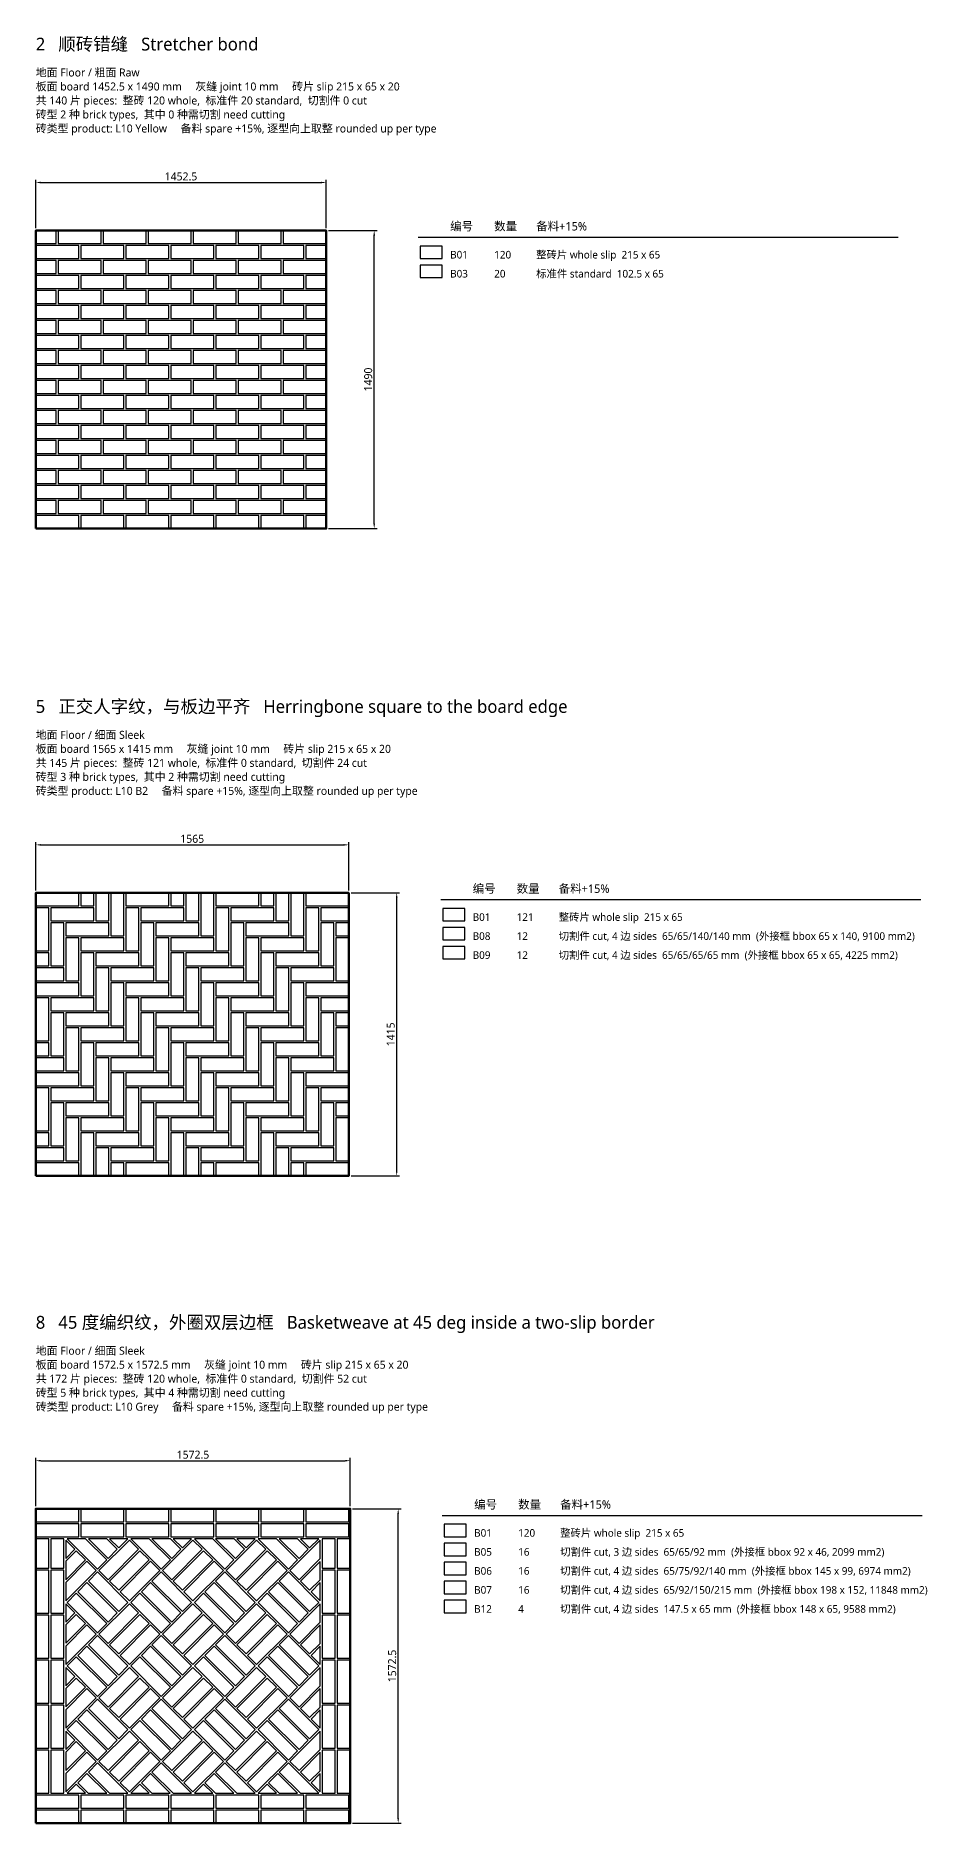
# Model space of a CAD drawing. Header units: millimetres. Extents: x 0 to 15127, y -6473 to 2464.
# Drawn here: x 5333 to 9791, y -6473 to 2464 of the extents above; entities that cross this region are included whole.
import ezdxf

# ---------------------------------------------------------------- set-up
doc = ezdxf.new("R2010")
doc.units = ezdxf.units.MM
for name, color, linetype in [('DIM', 8, 'Continuous'), ('PANEL', 7, 'Continuous'), ('TXT', 7, 'Continuous')]:
    doc.layers.add(name, color=color, linetype=linetype)
for name, color, linetype, true_color in [('P2_B01_WHOLE', 7, 'Continuous', 0xb9b7b0), ('P2_B03_STD', 7, 'Continuous', 0x4f7fb5), ('P5_B01_WHOLE', 7, 'Continuous', 0xb9b7b0), ('P5_B08_CUT', 7, 'Continuous', 0x4f7fb5), ('P5_B09_CUT', 7, 'Continuous', 0xe08a3c), ('P8_B01_WHOLE', 7, 'Continuous', 0xb9b7b0), ('P8_B05_CUT', 7, 'Continuous', 0x4f7fb5), ('P8_B06_CUT', 7, 'Continuous', 0xe08a3c), ('P8_B07_CUT', 7, 'Continuous', 0x5fa864), ('P8_B12_CUT', 7, 'Continuous', 0xc0504d)]:
    doc.layers.add(name, color=color, linetype=linetype, true_color=true_color)
doc.styles.add('CN', font='msyh.ttc')
doc.dimstyles.new('MM', dxfattribs={"dimtxt": 40, "dimasz": 25, "dimexe": 14, "dimexo": 12, "dimgap": 10, "dimtad": 1, "dimdec": 1, "dimdsep": 46, "dimtxsty": 'CN', "dimcen": 2.5, "dimazin": 3, "dimtfac": 1, "dimtmove": 0, "dimatfit": 3})

msp = doc.modelspace()

# ---------------------------------------------------------------- linework, layer by layer
at = {"layer": 'P2_B01_WHOLE'}
for points in [[(5445.7, 1425), (5660.7, 1425), (5660.7, 1490), (5445.7, 1490)], [(5670.7, 1425), (5885.7, 1425), (5885.7, 1490), (5670.7, 1490)], [(5895.7, 1425), (6110.7, 1425), (6110.7, 1490), (5895.7, 1490)], [(6120.7, 1425), (6335.7, 1425), (6335.7, 1490), (6120.7, 1490)], [(6345.7, 1425), (6560.7, 1425), (6560.7, 1490), (6345.7, 1490)], [(6570.7, 1425), (6785.7, 1425), (6785.7, 1490), (6570.7, 1490)], [(5333.2, 1350), (5548.2, 1350), (5548.2, 1415), (5333.2, 1415)], [(5558.2, 1350), (5773.2, 1350), (5773.2, 1415), (5558.2, 1415)], [(5783.2, 1350), (5998.2, 1350), (5998.2, 1415), (5783.2, 1415)], [(6008.2, 1350), (6223.2, 1350), (6223.2, 1415), (6008.2, 1415)], [(6233.2, 1350), (6448.2, 1350), (6448.2, 1415), (6233.2, 1415)], [(6458.2, 1350), (6673.2, 1350), (6673.2, 1415), (6458.2, 1415)], [(7255.7, 1350), (7365.7, 1350), (7365.7, 1412), (7255.7, 1412)], [(5333.2, 1200), (5548.2, 1200), (5548.2, 1265), (5333.2, 1265)], [(5445.7, 1275), (5660.7, 1275), (5660.7, 1340), (5445.7, 1340)], [(5558.2, 1200), (5773.2, 1200), (5773.2, 1265), (5558.2, 1265)], [(5670.7, 1275), (5885.7, 1275), (5885.7, 1340), (5670.7, 1340)], [(5783.2, 1200), (5998.2, 1200), (5998.2, 1265), (5783.2, 1265)], [(5895.7, 1275), (6110.7, 1275), (6110.7, 1340), (5895.7, 1340)], [(6008.2, 1200), (6223.2, 1200), (6223.2, 1265), (6008.2, 1265)], [(6120.7, 1275), (6335.7, 1275), (6335.7, 1340), (6120.7, 1340)], [(6233.2, 1200), (6448.2, 1200), (6448.2, 1265), (6233.2, 1265)], [(6345.7, 1275), (6560.7, 1275), (6560.7, 1340), (6345.7, 1340)], [(6458.2, 1200), (6673.2, 1200), (6673.2, 1265), (6458.2, 1265)], [(6570.7, 1275), (6785.7, 1275), (6785.7, 1340), (6570.7, 1340)], [(5445.7, 1125), (5660.7, 1125), (5660.7, 1190), (5445.7, 1190)], [(5670.7, 1125), (5885.7, 1125), (5885.7, 1190), (5670.7, 1190)], [(5895.7, 1125), (6110.7, 1125), (6110.7, 1190), (5895.7, 1190)], [(6120.7, 1125), (6335.7, 1125), (6335.7, 1190), (6120.7, 1190)], [(6345.7, 1125), (6560.7, 1125), (6560.7, 1190), (6345.7, 1190)], [(6570.7, 1125), (6785.7, 1125), (6785.7, 1190), (6570.7, 1190)], [(5333.2, 1050), (5548.2, 1050), (5548.2, 1115), (5333.2, 1115)], [(5558.2, 1050), (5773.2, 1050), (5773.2, 1115), (5558.2, 1115)], [(5783.2, 1050), (5998.2, 1050), (5998.2, 1115), (5783.2, 1115)], [(6008.2, 1050), (6223.2, 1050), (6223.2, 1115), (6008.2, 1115)], [(6233.2, 1050), (6448.2, 1050), (6448.2, 1115), (6233.2, 1115)], [(6458.2, 1050), (6673.2, 1050), (6673.2, 1115), (6458.2, 1115)], [(5445.7, 975), (5660.7, 975), (5660.7, 1040), (5445.7, 1040)], [(5670.7, 975), (5885.7, 975), (5885.7, 1040), (5670.7, 1040)], [(5895.7, 975), (6110.7, 975), (6110.7, 1040), (5895.7, 1040)], [(6120.7, 975), (6335.7, 975), (6335.7, 1040), (6120.7, 1040)], [(6345.7, 975), (6560.7, 975), (6560.7, 1040), (6345.7, 1040)], [(6570.7, 975), (6785.7, 975), (6785.7, 1040), (6570.7, 1040)], [(5333.2, 900), (5548.2, 900), (5548.2, 965), (5333.2, 965)], [(5558.2, 900), (5773.2, 900), (5773.2, 965), (5558.2, 965)], [(5783.2, 900), (5998.2, 900), (5998.2, 965), (5783.2, 965)], [(6008.2, 900), (6223.2, 900), (6223.2, 965), (6008.2, 965)], [(6233.2, 900), (6448.2, 900), (6448.2, 965), (6233.2, 965)], [(6458.2, 900), (6673.2, 900), (6673.2, 965), (6458.2, 965)], [(5333.2, 750), (5548.2, 750), (5548.2, 815), (5333.2, 815)], [(5445.7, 825), (5660.7, 825), (5660.7, 890), (5445.7, 890)], [(5558.2, 750), (5773.2, 750), (5773.2, 815), (5558.2, 815)], [(5670.7, 825), (5885.7, 825), (5885.7, 890), (5670.7, 890)], [(5783.2, 750), (5998.2, 750), (5998.2, 815), (5783.2, 815)], [(5895.7, 825), (6110.7, 825), (6110.7, 890), (5895.7, 890)], [(6008.2, 750), (6223.2, 750), (6223.2, 815), (6008.2, 815)], [(6120.7, 825), (6335.7, 825), (6335.7, 890), (6120.7, 890)], [(6233.2, 750), (6448.2, 750), (6448.2, 815), (6233.2, 815)], [(6345.7, 825), (6560.7, 825), (6560.7, 890), (6345.7, 890)], [(6458.2, 750), (6673.2, 750), (6673.2, 815), (6458.2, 815)], [(6570.7, 825), (6785.7, 825), (6785.7, 890), (6570.7, 890)], [(5445.7, 675), (5660.7, 675), (5660.7, 740), (5445.7, 740)], [(5670.7, 675), (5885.7, 675), (5885.7, 740), (5670.7, 740)], [(5895.7, 675), (6110.7, 675), (6110.7, 740), (5895.7, 740)], [(6120.7, 675), (6335.7, 675), (6335.7, 740), (6120.7, 740)], [(6345.7, 675), (6560.7, 675), (6560.7, 740), (6345.7, 740)], [(6570.7, 675), (6785.7, 675), (6785.7, 740), (6570.7, 740)], [(5333.2, 600), (5548.2, 600), (5548.2, 665), (5333.2, 665)], [(5558.2, 600), (5773.2, 600), (5773.2, 665), (5558.2, 665)], [(5783.2, 600), (5998.2, 600), (5998.2, 665), (5783.2, 665)], [(6008.2, 600), (6223.2, 600), (6223.2, 665), (6008.2, 665)], [(6233.2, 600), (6448.2, 600), (6448.2, 665), (6233.2, 665)], [(6458.2, 600), (6673.2, 600), (6673.2, 665), (6458.2, 665)], [(5445.7, 525), (5660.7, 525), (5660.7, 590), (5445.7, 590)], [(5670.7, 525), (5885.7, 525), (5885.7, 590), (5670.7, 590)], [(5895.7, 525), (6110.7, 525), (6110.7, 590), (5895.7, 590)], [(6120.7, 525), (6335.7, 525), (6335.7, 590), (6120.7, 590)], [(6345.7, 525), (6560.7, 525), (6560.7, 590), (6345.7, 590)], [(6570.7, 525), (6785.7, 525), (6785.7, 590), (6570.7, 590)], [(5333.2, 450), (5548.2, 450), (5548.2, 515), (5333.2, 515)], [(5558.2, 450), (5773.2, 450), (5773.2, 515), (5558.2, 515)], [(5783.2, 450), (5998.2, 450), (5998.2, 515), (5783.2, 515)], [(6008.2, 450), (6223.2, 450), (6223.2, 515), (6008.2, 515)], [(6233.2, 450), (6448.2, 450), (6448.2, 515), (6233.2, 515)], [(6458.2, 450), (6673.2, 450), (6673.2, 515), (6458.2, 515)], [(5333.2, 300), (5548.2, 300), (5548.2, 365), (5333.2, 365)], [(5445.7, 375), (5660.7, 375), (5660.7, 440), (5445.7, 440)], [(5558.2, 300), (5773.2, 300), (5773.2, 365), (5558.2, 365)], [(5670.7, 375), (5885.7, 375), (5885.7, 440), (5670.7, 440)], [(5783.2, 300), (5998.2, 300), (5998.2, 365), (5783.2, 365)], [(5895.7, 375), (6110.7, 375), (6110.7, 440), (5895.7, 440)], [(6008.2, 300), (6223.2, 300), (6223.2, 365), (6008.2, 365)], [(6120.7, 375), (6335.7, 375), (6335.7, 440), (6120.7, 440)], [(6233.2, 300), (6448.2, 300), (6448.2, 365), (6233.2, 365)], [(6345.7, 375), (6560.7, 375), (6560.7, 440), (6345.7, 440)], [(6458.2, 300), (6673.2, 300), (6673.2, 365), (6458.2, 365)], [(6570.7, 375), (6785.7, 375), (6785.7, 440), (6570.7, 440)], [(5445.7, 225), (5660.7, 225), (5660.7, 290), (5445.7, 290)], [(5670.7, 225), (5885.7, 225), (5885.7, 290), (5670.7, 290)], [(5895.7, 225), (6110.7, 225), (6110.7, 290), (5895.7, 290)], [(6120.7, 225), (6335.7, 225), (6335.7, 290), (6120.7, 290)], [(6345.7, 225), (6560.7, 225), (6560.7, 290), (6345.7, 290)], [(6570.7, 225), (6785.7, 225), (6785.7, 290), (6570.7, 290)], [(5333.2, 150), (5548.2, 150), (5548.2, 215), (5333.2, 215)], [(5558.2, 150), (5773.2, 150), (5773.2, 215), (5558.2, 215)], [(5783.2, 150), (5998.2, 150), (5998.2, 215), (5783.2, 215)], [(6008.2, 150), (6223.2, 150), (6223.2, 215), (6008.2, 215)], [(6233.2, 150), (6448.2, 150), (6448.2, 215), (6233.2, 215)], [(6458.2, 150), (6673.2, 150), (6673.2, 215), (6458.2, 215)], [(5445.7, 75), (5660.7, 75), (5660.7, 140), (5445.7, 140)], [(5670.7, 75), (5885.7, 75), (5885.7, 140), (5670.7, 140)], [(5895.7, 75), (6110.7, 75), (6110.7, 140), (5895.7, 140)], [(6120.7, 75), (6335.7, 75), (6335.7, 140), (6120.7, 140)], [(6345.7, 75), (6560.7, 75), (6560.7, 140), (6345.7, 140)], [(6570.7, 75), (6785.7, 75), (6785.7, 140), (6570.7, 140)], [(5333.2, 0), (5548.2, 0), (5548.2, 65), (5333.2, 65)], [(5558.2, 0), (5773.2, 0), (5773.2, 65), (5558.2, 65)], [(5783.2, 0), (5998.2, 0), (5998.2, 65), (5783.2, 65)], [(6008.2, 0), (6223.2, 0), (6223.2, 65), (6008.2, 65)], [(6233.2, 0), (6448.2, 0), (6448.2, 65), (6233.2, 65)], [(6458.2, 0), (6673.2, 0), (6673.2, 65), (6458.2, 65)]]:
    msp.add_lwpolyline(points, close=True, dxfattribs=at)
at = {"layer": 'P2_B03_STD'}
for points in [[(5333.2, 1425), (5435.7, 1425), (5435.7, 1490), (5333.2, 1490)], [(6683.2, 1350), (6785.7, 1350), (6785.7, 1415), (6683.2, 1415)], [(5333.2, 1275), (5435.7, 1275), (5435.7, 1340), (5333.2, 1340)], [(6683.2, 1200), (6785.7, 1200), (6785.7, 1265), (6683.2, 1265)], [(7255.7, 1255), (7365.7, 1255), (7365.7, 1317), (7255.7, 1317)], [(5333.2, 1125), (5435.7, 1125), (5435.7, 1190), (5333.2, 1190)], [(6683.2, 1050), (6785.7, 1050), (6785.7, 1115), (6683.2, 1115)], [(5333.2, 975), (5435.7, 975), (5435.7, 1040), (5333.2, 1040)], [(6683.2, 900), (6785.7, 900), (6785.7, 965), (6683.2, 965)], [(5333.2, 825), (5435.7, 825), (5435.7, 890), (5333.2, 890)], [(6683.2, 750), (6785.7, 750), (6785.7, 815), (6683.2, 815)], [(5333.2, 675), (5435.7, 675), (5435.7, 740), (5333.2, 740)], [(6683.2, 600), (6785.7, 600), (6785.7, 665), (6683.2, 665)], [(5333.2, 525), (5435.7, 525), (5435.7, 590), (5333.2, 590)], [(6683.2, 450), (6785.7, 450), (6785.7, 515), (6683.2, 515)], [(5333.2, 375), (5435.7, 375), (5435.7, 440), (5333.2, 440)], [(6683.2, 300), (6785.7, 300), (6785.7, 365), (6683.2, 365)], [(5333.2, 225), (5435.7, 225), (5435.7, 290), (5333.2, 290)], [(6683.2, 150), (6785.7, 150), (6785.7, 215), (6683.2, 215)], [(5333.2, 75), (5435.7, 75), (5435.7, 140), (5333.2, 140)], [(6683.2, 0), (6785.7, 0), (6785.7, 65), (6683.2, 65)]]:
    msp.add_lwpolyline(points, close=True, dxfattribs=at)
at = {"layer": 'P5_B01_WHOLE'}
for points in [[(5333.2, -1886.5), (5548.2, -1886.5), (5548.2, -1821.5), (5333.2, -1821.5)], [(5708.2, -2036.5), (5773.2, -2036.5), (5773.2, -1821.5), (5708.2, -1821.5)], [(5783.2, -1886.5), (5998.2, -1886.5), (5998.2, -1821.5), (5783.2, -1821.5)], [(6158.2, -2036.5), (6223.2, -2036.5), (6223.2, -1821.5), (6158.2, -1821.5)], [(6233.2, -1886.5), (6448.2, -1886.5), (6448.2, -1821.5), (6233.2, -1821.5)], [(6608.2, -2036.5), (6673.2, -2036.5), (6673.2, -1821.5), (6608.2, -1821.5)], [(6683.2, -1886.5), (6898.2, -1886.5), (6898.2, -1821.5), (6683.2, -1821.5)], [(5333.2, -2111.5), (5398.2, -2111.5), (5398.2, -1896.5), (5333.2, -1896.5)], [(5408.2, -1961.5), (5623.2, -1961.5), (5623.2, -1896.5), (5408.2, -1896.5)], [(5783.2, -2111.5), (5848.2, -2111.5), (5848.2, -1896.5), (5783.2, -1896.5)], [(5858.2, -1961.5), (6073.2, -1961.5), (6073.2, -1896.5), (5858.2, -1896.5)], [(6233.2, -2111.5), (6298.2, -2111.5), (6298.2, -1896.5), (6233.2, -1896.5)], [(6308.2, -1961.5), (6523.2, -1961.5), (6523.2, -1896.5), (6308.2, -1896.5)], [(6683.2, -2111.5), (6748.2, -2111.5), (6748.2, -1896.5), (6683.2, -1896.5)], [(7368.2, -1961.5), (7478.2, -1961.5), (7478.2, -1899.5), (7368.2, -1899.5)], [(5408.2, -2186.5), (5473.2, -2186.5), (5473.2, -1971.5), (5408.2, -1971.5)], [(5483.2, -2036.5), (5698.2, -2036.5), (5698.2, -1971.5), (5483.2, -1971.5)], [(5483.2, -2261.5), (5548.2, -2261.5), (5548.2, -2046.5), (5483.2, -2046.5)], [(5558.2, -2111.5), (5773.2, -2111.5), (5773.2, -2046.5), (5558.2, -2046.5)], [(5858.2, -2186.5), (5923.2, -2186.5), (5923.2, -1971.5), (5858.2, -1971.5)], [(5933.2, -2036.5), (6148.2, -2036.5), (6148.2, -1971.5), (5933.2, -1971.5)], [(5933.2, -2261.5), (5998.2, -2261.5), (5998.2, -2046.5), (5933.2, -2046.5)], [(6008.2, -2111.5), (6223.2, -2111.5), (6223.2, -2046.5), (6008.2, -2046.5)], [(6308.2, -2186.5), (6373.2, -2186.5), (6373.2, -1971.5), (6308.2, -1971.5)], [(6383.2, -2036.5), (6598.2, -2036.5), (6598.2, -1971.5), (6383.2, -1971.5)], [(6383.2, -2261.5), (6448.2, -2261.5), (6448.2, -2046.5), (6383.2, -2046.5)], [(6458.2, -2111.5), (6673.2, -2111.5), (6673.2, -2046.5), (6458.2, -2046.5)], [(6758.2, -2186.5), (6823.2, -2186.5), (6823.2, -1971.5), (6758.2, -1971.5)], [(6833.2, -2261.5), (6898.2, -2261.5), (6898.2, -2046.5), (6833.2, -2046.5)], [(5558.2, -2336.5), (5623.2, -2336.5), (5623.2, -2121.5), (5558.2, -2121.5)], [(5633.2, -2186.5), (5848.2, -2186.5), (5848.2, -2121.5), (5633.2, -2121.5)], [(6008.2, -2336.5), (6073.2, -2336.5), (6073.2, -2121.5), (6008.2, -2121.5)], [(6083.2, -2186.5), (6298.2, -2186.5), (6298.2, -2121.5), (6083.2, -2121.5)], [(6458.2, -2336.5), (6523.2, -2336.5), (6523.2, -2121.5), (6458.2, -2121.5)], [(6533.2, -2186.5), (6748.2, -2186.5), (6748.2, -2121.5), (6533.2, -2121.5)], [(5633.2, -2411.5), (5698.2, -2411.5), (5698.2, -2196.5), (5633.2, -2196.5)], [(5708.2, -2261.5), (5923.2, -2261.5), (5923.2, -2196.5), (5708.2, -2196.5)], [(6083.2, -2411.5), (6148.2, -2411.5), (6148.2, -2196.5), (6083.2, -2196.5)], [(6158.2, -2261.5), (6373.2, -2261.5), (6373.2, -2196.5), (6158.2, -2196.5)], [(6533.2, -2411.5), (6598.2, -2411.5), (6598.2, -2196.5), (6533.2, -2196.5)], [(6608.2, -2261.5), (6823.2, -2261.5), (6823.2, -2196.5), (6608.2, -2196.5)], [(5333.2, -2336.5), (5548.2, -2336.5), (5548.2, -2271.5), (5333.2, -2271.5)], [(5708.2, -2486.5), (5773.2, -2486.5), (5773.2, -2271.5), (5708.2, -2271.5)], [(5783.2, -2336.5), (5998.2, -2336.5), (5998.2, -2271.5), (5783.2, -2271.5)], [(6158.2, -2486.5), (6223.2, -2486.5), (6223.2, -2271.5), (6158.2, -2271.5)], [(6233.2, -2336.5), (6448.2, -2336.5), (6448.2, -2271.5), (6233.2, -2271.5)], [(6608.2, -2486.5), (6673.2, -2486.5), (6673.2, -2271.5), (6608.2, -2271.5)], [(6683.2, -2336.5), (6898.2, -2336.5), (6898.2, -2271.5), (6683.2, -2271.5)], [(5333.2, -2561.5), (5398.2, -2561.5), (5398.2, -2346.5), (5333.2, -2346.5)], [(5408.2, -2411.5), (5623.2, -2411.5), (5623.2, -2346.5), (5408.2, -2346.5)], [(5783.2, -2561.5), (5848.2, -2561.5), (5848.2, -2346.5), (5783.2, -2346.5)], [(5858.2, -2411.5), (6073.2, -2411.5), (6073.2, -2346.5), (5858.2, -2346.5)], [(6233.2, -2561.5), (6298.2, -2561.5), (6298.2, -2346.5), (6233.2, -2346.5)], [(6308.2, -2411.5), (6523.2, -2411.5), (6523.2, -2346.5), (6308.2, -2346.5)], [(6683.2, -2561.5), (6748.2, -2561.5), (6748.2, -2346.5), (6683.2, -2346.5)], [(5408.2, -2636.5), (5473.2, -2636.5), (5473.2, -2421.5), (5408.2, -2421.5)], [(5483.2, -2486.5), (5698.2, -2486.5), (5698.2, -2421.5), (5483.2, -2421.5)], [(5483.2, -2711.5), (5548.2, -2711.5), (5548.2, -2496.5), (5483.2, -2496.5)], [(5558.2, -2561.5), (5773.2, -2561.5), (5773.2, -2496.5), (5558.2, -2496.5)], [(5858.2, -2636.5), (5923.2, -2636.5), (5923.2, -2421.5), (5858.2, -2421.5)], [(5933.2, -2486.5), (6148.2, -2486.5), (6148.2, -2421.5), (5933.2, -2421.5)], [(5933.2, -2711.5), (5998.2, -2711.5), (5998.2, -2496.5), (5933.2, -2496.5)], [(6008.2, -2561.5), (6223.2, -2561.5), (6223.2, -2496.5), (6008.2, -2496.5)], [(6308.2, -2636.5), (6373.2, -2636.5), (6373.2, -2421.5), (6308.2, -2421.5)], [(6383.2, -2486.5), (6598.2, -2486.5), (6598.2, -2421.5), (6383.2, -2421.5)], [(6383.2, -2711.5), (6448.2, -2711.5), (6448.2, -2496.5), (6383.2, -2496.5)], [(6458.2, -2561.5), (6673.2, -2561.5), (6673.2, -2496.5), (6458.2, -2496.5)], [(6758.2, -2636.5), (6823.2, -2636.5), (6823.2, -2421.5), (6758.2, -2421.5)], [(6833.2, -2711.5), (6898.2, -2711.5), (6898.2, -2496.5), (6833.2, -2496.5)], [(5558.2, -2786.5), (5623.2, -2786.5), (5623.2, -2571.5), (5558.2, -2571.5)], [(5633.2, -2636.5), (5848.2, -2636.5), (5848.2, -2571.5), (5633.2, -2571.5)], [(6008.2, -2786.5), (6073.2, -2786.5), (6073.2, -2571.5), (6008.2, -2571.5)], [(6083.2, -2636.5), (6298.2, -2636.5), (6298.2, -2571.5), (6083.2, -2571.5)], [(6458.2, -2786.5), (6523.2, -2786.5), (6523.2, -2571.5), (6458.2, -2571.5)], [(6533.2, -2636.5), (6748.2, -2636.5), (6748.2, -2571.5), (6533.2, -2571.5)], [(5633.2, -2861.5), (5698.2, -2861.5), (5698.2, -2646.5), (5633.2, -2646.5)], [(5708.2, -2711.5), (5923.2, -2711.5), (5923.2, -2646.5), (5708.2, -2646.5)], [(6083.2, -2861.5), (6148.2, -2861.5), (6148.2, -2646.5), (6083.2, -2646.5)], [(6158.2, -2711.5), (6373.2, -2711.5), (6373.2, -2646.5), (6158.2, -2646.5)], [(6533.2, -2861.5), (6598.2, -2861.5), (6598.2, -2646.5), (6533.2, -2646.5)], [(6608.2, -2711.5), (6823.2, -2711.5), (6823.2, -2646.5), (6608.2, -2646.5)], [(5333.2, -2786.5), (5548.2, -2786.5), (5548.2, -2721.5), (5333.2, -2721.5)], [(5708.2, -2936.5), (5773.2, -2936.5), (5773.2, -2721.5), (5708.2, -2721.5)], [(5783.2, -2786.5), (5998.2, -2786.5), (5998.2, -2721.5), (5783.2, -2721.5)], [(6158.2, -2936.5), (6223.2, -2936.5), (6223.2, -2721.5), (6158.2, -2721.5)], [(6233.2, -2786.5), (6448.2, -2786.5), (6448.2, -2721.5), (6233.2, -2721.5)], [(6608.2, -2936.5), (6673.2, -2936.5), (6673.2, -2721.5), (6608.2, -2721.5)], [(6683.2, -2786.5), (6898.2, -2786.5), (6898.2, -2721.5), (6683.2, -2721.5)], [(5333.2, -3011.5), (5398.2, -3011.5), (5398.2, -2796.5), (5333.2, -2796.5)], [(5408.2, -2861.5), (5623.2, -2861.5), (5623.2, -2796.5), (5408.2, -2796.5)], [(5783.2, -3011.5), (5848.2, -3011.5), (5848.2, -2796.5), (5783.2, -2796.5)], [(5858.2, -2861.5), (6073.2, -2861.5), (6073.2, -2796.5), (5858.2, -2796.5)], [(6233.2, -3011.5), (6298.2, -3011.5), (6298.2, -2796.5), (6233.2, -2796.5)], [(6308.2, -2861.5), (6523.2, -2861.5), (6523.2, -2796.5), (6308.2, -2796.5)], [(6683.2, -3011.5), (6748.2, -3011.5), (6748.2, -2796.5), (6683.2, -2796.5)], [(5408.2, -3086.5), (5473.2, -3086.5), (5473.2, -2871.5), (5408.2, -2871.5)], [(5483.2, -2936.5), (5698.2, -2936.5), (5698.2, -2871.5), (5483.2, -2871.5)], [(5483.2, -3161.5), (5548.2, -3161.5), (5548.2, -2946.5), (5483.2, -2946.5)], [(5558.2, -3011.5), (5773.2, -3011.5), (5773.2, -2946.5), (5558.2, -2946.5)], [(5858.2, -3086.5), (5923.2, -3086.5), (5923.2, -2871.5), (5858.2, -2871.5)], [(5933.2, -2936.5), (6148.2, -2936.5), (6148.2, -2871.5), (5933.2, -2871.5)], [(5933.2, -3161.5), (5998.2, -3161.5), (5998.2, -2946.5), (5933.2, -2946.5)], [(6008.2, -3011.5), (6223.2, -3011.5), (6223.2, -2946.5), (6008.2, -2946.5)], [(6308.2, -3086.5), (6373.2, -3086.5), (6373.2, -2871.5), (6308.2, -2871.5)], [(6383.2, -2936.5), (6598.2, -2936.5), (6598.2, -2871.5), (6383.2, -2871.5)], [(6383.2, -3161.5), (6448.2, -3161.5), (6448.2, -2946.5), (6383.2, -2946.5)], [(6458.2, -3011.5), (6673.2, -3011.5), (6673.2, -2946.5), (6458.2, -2946.5)], [(6758.2, -3086.5), (6823.2, -3086.5), (6823.2, -2871.5), (6758.2, -2871.5)], [(6833.2, -3161.5), (6898.2, -3161.5), (6898.2, -2946.5), (6833.2, -2946.5)], [(5558.2, -3236.5), (5623.2, -3236.5), (5623.2, -3021.5), (5558.2, -3021.5)], [(5633.2, -3086.5), (5848.2, -3086.5), (5848.2, -3021.5), (5633.2, -3021.5)], [(6008.2, -3236.5), (6073.2, -3236.5), (6073.2, -3021.5), (6008.2, -3021.5)], [(6083.2, -3086.5), (6298.2, -3086.5), (6298.2, -3021.5), (6083.2, -3021.5)], [(6458.2, -3236.5), (6523.2, -3236.5), (6523.2, -3021.5), (6458.2, -3021.5)], [(6533.2, -3086.5), (6748.2, -3086.5), (6748.2, -3021.5), (6533.2, -3021.5)], [(5708.2, -3161.5), (5923.2, -3161.5), (5923.2, -3096.5), (5708.2, -3096.5)], [(6158.2, -3161.5), (6373.2, -3161.5), (6373.2, -3096.5), (6158.2, -3096.5)], [(6608.2, -3161.5), (6823.2, -3161.5), (6823.2, -3096.5), (6608.2, -3096.5)], [(5333.2, -3236.5), (5548.2, -3236.5), (5548.2, -3171.5), (5333.2, -3171.5)], [(5783.2, -3236.5), (5998.2, -3236.5), (5998.2, -3171.5), (5783.2, -3171.5)], [(6233.2, -3236.5), (6448.2, -3236.5), (6448.2, -3171.5), (6233.2, -3171.5)], [(6683.2, -3236.5), (6898.2, -3236.5), (6898.2, -3171.5), (6683.2, -3171.5)]]:
    msp.add_lwpolyline(points, close=True, dxfattribs=at)
at = {"layer": 'P5_B08_CUT'}
for points in [[(5633.2, -1821.5), (5633.2, -1961.5), (5698.2, -1961.5), (5698.2, -1821.5)], [(6083.2, -1821.5), (6083.2, -1961.5), (6148.2, -1961.5), (6148.2, -1821.5)], [(6533.2, -1821.5), (6533.2, -1961.5), (6598.2, -1961.5), (6598.2, -1821.5)], [(6758.2, -1961.5), (6898.2, -1961.5), (6898.2, -1896.5), (6758.2, -1896.5)], [(7368.2, -2056.5), (7478.2, -2056.5), (7478.2, -1994.5), (7368.2, -1994.5)], [(5333.2, -2261.5), (5473.2, -2261.5), (5473.2, -2196.5), (5333.2, -2196.5)], [(6758.2, -2411.5), (6898.2, -2411.5), (6898.2, -2346.5), (6758.2, -2346.5)], [(5333.2, -2711.5), (5473.2, -2711.5), (5473.2, -2646.5), (5333.2, -2646.5)], [(6758.2, -2861.5), (6898.2, -2861.5), (6898.2, -2796.5), (6758.2, -2796.5)], [(5333.2, -3161.5), (5473.2, -3161.5), (5473.2, -3096.5), (5333.2, -3096.5)], [(5633.2, -3236.5), (5698.2, -3236.5), (5698.2, -3096.5), (5633.2, -3096.5)], [(6083.2, -3236.5), (6148.2, -3236.5), (6148.2, -3096.5), (6083.2, -3096.5)], [(6533.2, -3236.5), (6598.2, -3236.5), (6598.2, -3096.5), (6533.2, -3096.5)]]:
    msp.add_lwpolyline(points, close=True, dxfattribs=at)
at = {"layer": 'P5_B09_CUT'}
for points in [[(5558.2, -1821.5), (5558.2, -1886.5), (5623.2, -1886.5), (5623.2, -1821.5)], [(6008.2, -1821.5), (6008.2, -1886.5), (6073.2, -1886.5), (6073.2, -1821.5)], [(6458.2, -1821.5), (6458.2, -1886.5), (6523.2, -1886.5), (6523.2, -1821.5)], [(6833.2, -2036.5), (6898.2, -2036.5), (6898.2, -1971.5), (6833.2, -1971.5)], [(5333.2, -2186.5), (5398.2, -2186.5), (5398.2, -2121.5), (5333.2, -2121.5)], [(7368.2, -2151.5), (7478.2, -2151.5), (7478.2, -2089.5), (7368.2, -2089.5)], [(6833.2, -2486.5), (6898.2, -2486.5), (6898.2, -2421.5), (6833.2, -2421.5)], [(5333.2, -2636.5), (5398.2, -2636.5), (5398.2, -2571.5), (5333.2, -2571.5)], [(6833.2, -2936.5), (6898.2, -2936.5), (6898.2, -2871.5), (6833.2, -2871.5)], [(5333.2, -3086.5), (5398.2, -3086.5), (5398.2, -3021.5), (5333.2, -3021.5)], [(5708.2, -3236.5), (5773.2, -3236.5), (5773.2, -3171.5), (5708.2, -3171.5)], [(6158.2, -3236.5), (6223.2, -3236.5), (6223.2, -3171.5), (6158.2, -3171.5)], [(6608.2, -3236.5), (6673.2, -3236.5), (6673.2, -3171.5), (6608.2, -3171.5)]]:
    msp.add_lwpolyline(points, close=True, dxfattribs=at)
at = {"layer": 'P8_B01_WHOLE'}
for points in [[(5333.2, -4965.5), (5548.2, -4965.5), (5548.2, -4900.5), (5333.2, -4900.5)], [(5558.2, -4965.5), (5773.2, -4965.5), (5773.2, -4900.5), (5558.2, -4900.5)], [(5783.2, -4965.5), (5998.2, -4965.5), (5998.2, -4900.5), (5783.2, -4900.5)], [(6008.2, -4965.5), (6223.2, -4965.5), (6223.2, -4900.5), (6008.2, -4900.5)], [(6233.2, -4965.5), (6448.2, -4965.5), (6448.2, -4900.5), (6233.2, -4900.5)], [(6458.2, -4965.5), (6673.2, -4965.5), (6673.2, -4900.5), (6458.2, -4900.5)], [(6683.2, -4965.5), (6898.2, -4965.5), (6898.2, -4900.5), (6683.2, -4900.5)], [(5333.2, -5040.5), (5548.2, -5040.5), (5548.2, -4975.5), (5333.2, -4975.5)], [(5558.2, -5040.5), (5773.2, -5040.5), (5773.2, -4975.5), (5558.2, -4975.5)], [(5783.2, -5040.5), (5998.2, -5040.5), (5998.2, -4975.5), (5783.2, -4975.5)], [(6008.2, -5040.5), (6223.2, -5040.5), (6223.2, -4975.5), (6008.2, -4975.5)], [(6233.2, -5040.5), (6448.2, -5040.5), (6448.2, -4975.5), (6233.2, -4975.5)], [(6458.2, -5040.5), (6673.2, -5040.5), (6673.2, -4975.5), (6458.2, -4975.5)], [(6683.2, -5040.5), (6898.2, -5040.5), (6898.2, -4975.5), (6683.2, -4975.5)], [(7375.7, -5040.5), (7485.7, -5040.5), (7485.7, -4978.5), (7375.7, -4978.5)], [(5695.19, -5255.41), (5847.21, -5103.39), (5801.25, -5057.42), (5649.22, -5209.45)], [(6013.38, -5255.41), (6165.41, -5103.39), (6119.45, -5057.42), (5967.42, -5209.45)], [(6331.58, -5255.41), (6483.61, -5103.39), (6437.65, -5057.42), (6285.62, -5209.45)], [(5748.22, -5308.45), (5900.25, -5156.42), (5854.28, -5110.46), (5702.26, -5262.49)], [(5801.25, -5361.48), (5953.28, -5209.45), (5907.32, -5163.49), (5755.29, -5315.52)], [(6066.42, -5308.45), (6218.44, -5156.42), (6172.48, -5110.46), (6020.46, -5262.49)], [(6119.45, -5361.48), (6271.48, -5209.45), (6225.52, -5163.49), (6073.49, -5315.52)], [(6384.62, -5308.45), (6536.64, -5156.42), (6490.68, -5110.46), (6338.65, -5262.49)], [(6437.65, -5361.48), (6589.68, -5209.45), (6543.71, -5163.49), (6391.69, -5315.52)], [(5333.2, -5423), (5398.2, -5423), (5398.2, -5208), (5333.2, -5208)], [(5408.2, -5423), (5473.2, -5423), (5473.2, -5208), (5408.2, -5208)], [(5695.19, -5467.55), (5741.15, -5421.58), (5589.12, -5269.56), (5543.16, -5315.52)], [(5748.22, -5414.51), (5794.18, -5368.55), (5642.15, -5216.52), (5596.19, -5262.49)], [(6013.38, -5467.55), (6059.35, -5421.58), (5907.32, -5269.56), (5861.36, -5315.52)], [(6066.42, -5414.51), (6112.38, -5368.55), (5960.35, -5216.52), (5914.39, -5262.49)], [(6331.58, -5467.55), (6377.54, -5421.58), (6225.52, -5269.56), (6179.55, -5315.52)], [(6384.62, -5414.51), (6430.58, -5368.55), (6278.55, -5216.52), (6232.59, -5262.49)], [(6649.78, -5467.55), (6695.74, -5421.58), (6543.71, -5269.56), (6497.75, -5315.52)], [(6702.81, -5414.51), (6748.78, -5368.55), (6596.75, -5216.52), (6550.79, -5262.49)], [(6765.7, -5423), (6830.7, -5423), (6830.7, -5208), (6765.7, -5208)], [(6840.7, -5423), (6905.7, -5423), (6905.7, -5208), (6840.7, -5208)], [(5642.15, -5520.58), (5688.11, -5474.62), (5536.09, -5322.59), (5490.12, -5368.55)], [(5960.35, -5520.58), (6006.31, -5474.62), (5854.28, -5322.59), (5808.32, -5368.55)], [(6278.55, -5520.58), (6324.51, -5474.62), (6172.48, -5322.59), (6126.52, -5368.55)], [(6596.75, -5520.58), (6642.71, -5474.62), (6490.68, -5322.59), (6444.72, -5368.55)], [(5333.2, -5648), (5398.2, -5648), (5398.2, -5433), (5333.2, -5433)], [(5408.2, -5648), (5473.2, -5648), (5473.2, -5433), (5408.2, -5433)], [(5695.19, -5573.61), (5847.21, -5421.58), (5801.25, -5375.62), (5649.22, -5527.65)], [(5748.22, -5626.65), (5900.25, -5474.62), (5854.28, -5428.66), (5702.26, -5580.68)], [(6013.38, -5573.61), (6165.41, -5421.58), (6119.45, -5375.62), (5967.42, -5527.65)], [(6066.42, -5626.65), (6218.44, -5474.62), (6172.48, -5428.66), (6020.46, -5580.68)], [(6331.58, -5573.61), (6483.61, -5421.58), (6437.65, -5375.62), (6285.62, -5527.65)], [(6384.62, -5626.65), (6536.64, -5474.62), (6490.68, -5428.66), (6338.65, -5580.68)], [(6765.7, -5648), (6830.7, -5648), (6830.7, -5433), (6765.7, -5433)], [(6840.7, -5648), (6905.7, -5648), (6905.7, -5433), (6840.7, -5433)], [(5748.22, -5732.71), (5794.18, -5686.75), (5642.15, -5534.72), (5596.19, -5580.68)], [(5801.25, -5679.68), (5953.28, -5527.65), (5907.32, -5481.69), (5755.29, -5633.72)], [(6066.42, -5732.71), (6112.38, -5686.75), (5960.35, -5534.72), (5914.39, -5580.68)], [(6119.45, -5679.68), (6271.48, -5527.65), (6225.52, -5481.69), (6073.49, -5633.72)], [(6384.62, -5732.71), (6430.58, -5686.75), (6278.55, -5534.72), (6232.59, -5580.68)], [(6437.65, -5679.68), (6589.68, -5527.65), (6543.71, -5481.69), (6391.69, -5633.72)], [(6702.81, -5732.71), (6748.78, -5686.75), (6596.75, -5534.72), (6550.79, -5580.68)], [(5695.19, -5785.74), (5741.15, -5739.78), (5589.12, -5587.76), (5543.16, -5633.72)], [(6013.38, -5785.74), (6059.35, -5739.78), (5907.32, -5587.76), (5861.36, -5633.72)], [(6331.58, -5785.74), (6377.54, -5739.78), (6225.52, -5587.76), (6179.55, -5633.72)], [(6649.78, -5785.74), (6695.74, -5739.78), (6543.71, -5587.76), (6497.75, -5633.72)], [(5333.2, -5873), (5398.2, -5873), (5398.2, -5658), (5333.2, -5658)], [(5408.2, -5873), (5473.2, -5873), (5473.2, -5658), (5408.2, -5658)], [(5642.15, -5838.78), (5688.11, -5792.82), (5536.09, -5640.79), (5490.12, -5686.75)], [(5695.19, -5891.81), (5847.21, -5739.78), (5801.25, -5693.82), (5649.22, -5845.85)], [(5960.35, -5838.78), (6006.31, -5792.82), (5854.28, -5640.79), (5808.32, -5686.75)], [(6013.38, -5891.81), (6165.41, -5739.78), (6119.45, -5693.82), (5967.42, -5845.85)], [(6278.55, -5838.78), (6324.51, -5792.82), (6172.48, -5640.79), (6126.52, -5686.75)], [(6331.58, -5891.81), (6483.61, -5739.78), (6437.65, -5693.82), (6285.62, -5845.85)], [(6596.75, -5838.78), (6642.71, -5792.82), (6490.68, -5640.79), (6444.72, -5686.75)], [(6765.7, -5873), (6830.7, -5873), (6830.7, -5658), (6765.7, -5658)], [(6840.7, -5873), (6905.7, -5873), (6905.7, -5658), (6840.7, -5658)], [(5748.22, -5944.84), (5900.25, -5792.82), (5854.28, -5746.85), (5702.26, -5898.88)], [(5801.25, -5997.88), (5953.28, -5845.85), (5907.32, -5799.89), (5755.29, -5951.92)], [(6066.42, -5944.84), (6218.44, -5792.82), (6172.48, -5746.85), (6020.46, -5898.88)], [(6119.45, -5997.88), (6271.48, -5845.85), (6225.52, -5799.89), (6073.49, -5951.92)], [(6384.62, -5944.84), (6536.64, -5792.82), (6490.68, -5746.85), (6338.65, -5898.88)], [(6437.65, -5997.88), (6589.68, -5845.85), (6543.71, -5799.89), (6391.69, -5951.92)], [(5333.2, -6098), (5398.2, -6098), (5398.2, -5883), (5333.2, -5883)], [(5408.2, -6098), (5473.2, -6098), (5473.2, -5883), (5408.2, -5883)], [(5748.22, -6050.91), (5794.18, -6004.95), (5642.15, -5852.92), (5596.19, -5898.88)], [(6066.42, -6050.91), (6112.38, -6004.95), (5960.35, -5852.92), (5914.39, -5898.88)], [(6384.62, -6050.91), (6430.58, -6004.95), (6278.55, -5852.92), (6232.59, -5898.88)], [(6702.81, -6050.91), (6748.78, -6004.95), (6596.75, -5852.92), (6550.79, -5898.88)], [(6765.7, -6098), (6830.7, -6098), (6830.7, -5883), (6765.7, -5883)], [(6840.7, -6098), (6905.7, -6098), (6905.7, -5883), (6840.7, -5883)], [(5642.15, -6156.98), (5688.11, -6111.01), (5536.09, -5958.99), (5490.12, -6004.95)], [(5695.19, -6103.94), (5741.15, -6057.98), (5589.12, -5905.95), (5543.16, -5951.92)], [(5960.35, -6156.98), (6006.31, -6111.01), (5854.28, -5958.99), (5808.32, -6004.95)], [(6013.38, -6103.94), (6059.35, -6057.98), (5907.32, -5905.95), (5861.36, -5951.92)], [(6278.55, -6156.98), (6324.51, -6111.01), (6172.48, -5958.99), (6126.52, -6004.95)], [(6331.58, -6103.94), (6377.54, -6057.98), (6225.52, -5905.95), (6179.55, -5951.92)], [(6596.75, -6156.98), (6642.71, -6111.01), (6490.68, -5958.99), (6444.72, -6004.95)], [(6649.78, -6103.94), (6695.74, -6057.98), (6543.71, -5905.95), (6497.75, -5951.92)], [(5695.19, -6210.01), (5847.21, -6057.98), (5801.25, -6012.02), (5649.22, -6164.05)], [(5748.22, -6263.04), (5900.25, -6111.01), (5854.28, -6065.05), (5702.26, -6217.08)], [(6013.38, -6210.01), (6165.41, -6057.98), (6119.45, -6012.02), (5967.42, -6164.05)], [(6066.42, -6263.04), (6218.44, -6111.01), (6172.48, -6065.05), (6020.46, -6217.08)], [(6331.58, -6210.01), (6483.61, -6057.98), (6437.65, -6012.02), (6285.62, -6164.05)], [(6384.62, -6263.04), (6536.64, -6111.01), (6490.68, -6065.05), (6338.65, -6217.08)], [(5333.2, -6323), (5398.2, -6323), (5398.2, -6108), (5333.2, -6108)], [(5408.2, -6323), (5473.2, -6323), (5473.2, -6108), (5408.2, -6108)], [(5801.25, -6316.08), (5953.28, -6164.05), (5907.32, -6118.09), (5755.29, -6270.11)], [(6119.45, -6316.08), (6271.48, -6164.05), (6225.52, -6118.09), (6073.49, -6270.11)], [(6437.65, -6316.08), (6589.68, -6164.05), (6543.71, -6118.09), (6391.69, -6270.11)], [(6765.7, -6323), (6830.7, -6323), (6830.7, -6108), (6765.7, -6108)], [(6840.7, -6323), (6905.7, -6323), (6905.7, -6108), (6840.7, -6108)], [(5333.2, -6398), (5548.2, -6398), (5548.2, -6333), (5333.2, -6333)], [(5558.2, -6398), (5773.2, -6398), (5773.2, -6333), (5558.2, -6333)], [(5783.2, -6398), (5998.2, -6398), (5998.2, -6333), (5783.2, -6333)], [(6008.2, -6398), (6223.2, -6398), (6223.2, -6333), (6008.2, -6333)], [(6233.2, -6398), (6448.2, -6398), (6448.2, -6333), (6233.2, -6333)], [(6458.2, -6398), (6673.2, -6398), (6673.2, -6333), (6458.2, -6333)], [(6683.2, -6398), (6898.2, -6398), (6898.2, -6333), (6683.2, -6333)], [(5333.2, -6473), (5548.2, -6473), (5548.2, -6408), (5333.2, -6408)], [(5558.2, -6473), (5773.2, -6473), (5773.2, -6408), (5558.2, -6408)], [(5783.2, -6473), (5998.2, -6473), (5998.2, -6408), (5783.2, -6408)], [(6008.2, -6473), (6223.2, -6473), (6223.2, -6408), (6008.2, -6408)], [(6233.2, -6473), (6448.2, -6473), (6448.2, -6408), (6233.2, -6408)], [(6458.2, -6473), (6673.2, -6473), (6673.2, -6408), (6458.2, -6408)], [(6683.2, -6473), (6898.2, -6473), (6898.2, -6408), (6683.2, -6408)]]:
    msp.add_lwpolyline(points, close=True, dxfattribs=at)
at = {"layer": 'P8_B05_CUT'}
for points in [[(5483.2, -5149.2), (5529.02, -5103.39), (5483.2, -5057.57)], [(5702.4, -5050.5), (5748.22, -5096.32), (5794.03, -5050.5)], [(6020.6, -5050.5), (6066.42, -5096.32), (6112.23, -5050.5)], [(6338.8, -5050.5), (6384.62, -5096.32), (6430.43, -5050.5)], [(6657, -5050.5), (6702.81, -5096.32), (6748.63, -5050.5)], [(7375.7, -5135.5), (7485.7, -5135.5), (7485.7, -5073.5), (7375.7, -5073.5)], [(6755.7, -5361.33), (6755.7, -5269.7), (6709.88, -5315.52)], [(5483.2, -5467.4), (5529.02, -5421.58), (5483.2, -5375.77)], [(6755.7, -5679.53), (6755.7, -5587.9), (6709.88, -5633.72)], [(5483.2, -5785.6), (5529.02, -5739.78), (5483.2, -5693.97)], [(6755.7, -5997.73), (6755.7, -5906.1), (6709.88, -5951.92)], [(5483.2, -6103.8), (5529.02, -6057.98), (5483.2, -6012.17)], [(6755.7, -6315.93), (6755.7, -6224.3), (6709.88, -6270.11)], [(5581.9, -6323), (5536.09, -6277.18), (5490.27, -6323)], [(5900.1, -6323), (5854.28, -6277.18), (5808.47, -6323)], [(6218.3, -6323), (6172.48, -6277.18), (6126.67, -6323)], [(6536.5, -6323), (6490.68, -6277.18), (6444.87, -6323)]]:
    msp.add_lwpolyline(points, close=True, dxfattribs=at)
at = {"layer": 'P8_B06_CUT'}
for points in [[(5596.34, -5050.5), (5695.19, -5149.35), (5741.15, -5103.39), (5688.26, -5050.5)], [(5914.54, -5050.5), (6013.38, -5149.35), (6059.35, -5103.39), (6006.46, -5050.5)], [(6232.73, -5050.5), (6331.58, -5149.35), (6377.54, -5103.39), (6324.66, -5050.5)], [(6550.93, -5050.5), (6649.78, -5149.35), (6695.74, -5103.39), (6642.86, -5050.5)], [(5483.2, -5255.27), (5582.05, -5156.42), (5536.09, -5110.46), (5483.2, -5163.34)], [(6702.81, -5308.45), (6755.7, -5255.56), (6755.7, -5163.64), (6656.85, -5262.49)], [(7375.7, -5230.5), (7485.7, -5230.5), (7485.7, -5168.5), (7375.7, -5168.5)], [(5483.2, -5573.47), (5582.05, -5474.62), (5536.09, -5428.66), (5483.2, -5481.54)], [(6702.81, -5626.65), (6755.7, -5573.76), (6755.7, -5481.84), (6656.85, -5580.68)], [(5483.2, -5891.66), (5582.05, -5792.82), (5536.09, -5746.85), (5483.2, -5799.74)], [(6702.81, -5944.84), (6755.7, -5891.96), (6755.7, -5800.03), (6656.85, -5898.88)], [(5483.2, -6209.86), (5582.05, -6111.01), (5536.09, -6065.05), (5483.2, -6117.94)], [(6702.81, -6263.04), (6755.7, -6210.16), (6755.7, -6118.23), (6656.85, -6217.08)], [(5596.04, -6323), (5687.97, -6323), (5589.12, -6224.15), (5543.16, -6270.11)], [(5914.24, -6323), (6006.17, -6323), (5907.32, -6224.15), (5861.36, -6270.11)], [(6232.44, -6323), (6324.36, -6323), (6225.52, -6224.15), (6179.55, -6270.11)], [(6550.64, -6323), (6642.56, -6323), (6543.71, -6224.15), (6497.75, -6270.11)]]:
    msp.add_lwpolyline(points, close=True, dxfattribs=at)
at = {"layer": 'P8_B07_CUT'}
for points in [[(5490.27, -5050.5), (5642.15, -5202.38), (5688.11, -5156.42), (5582.19, -5050.5)], [(5808.47, -5050.5), (5960.35, -5202.38), (6006.31, -5156.42), (5900.39, -5050.5)], [(6126.67, -5050.5), (6278.55, -5202.38), (6324.51, -5156.42), (6218.59, -5050.5)], [(6444.87, -5050.5), (6596.75, -5202.38), (6642.71, -5156.42), (6536.79, -5050.5)], [(6649.78, -5255.41), (6755.7, -5149.49), (6755.7, -5057.57), (6603.82, -5209.45)], [(5483.2, -5361.33), (5635.08, -5209.45), (5589.12, -5163.49), (5483.2, -5269.41)], [(7375.7, -5325.5), (7485.7, -5325.5), (7485.7, -5263.5), (7375.7, -5263.5)], [(6649.78, -5573.61), (6755.7, -5467.69), (6755.7, -5375.77), (6603.82, -5527.65)], [(5483.2, -5679.53), (5635.08, -5527.65), (5589.12, -5481.69), (5483.2, -5587.61)], [(6649.78, -5891.81), (6755.7, -5785.89), (6755.7, -5693.97), (6603.82, -5845.85)], [(5483.2, -5997.73), (5635.08, -5845.85), (5589.12, -5799.89), (5483.2, -5905.81)], [(6649.78, -6210.01), (6755.7, -6104.09), (6755.7, -6012.17), (6603.82, -6164.05)], [(5483.2, -6315.93), (5635.08, -6164.05), (5589.12, -6118.09), (5483.2, -6224.01)], [(5702.11, -6323), (5794.03, -6323), (5642.15, -6171.12), (5596.19, -6217.08)], [(6020.31, -6323), (6112.23, -6323), (5960.35, -6171.12), (5914.39, -6217.08)], [(6338.51, -6323), (6430.43, -6323), (6278.55, -6171.12), (6232.59, -6217.08)], [(6656.71, -6323), (6748.63, -6323), (6596.75, -6171.12), (6550.79, -6217.08)]]:
    msp.add_lwpolyline(points, close=True, dxfattribs=at)
at = {"layer": 'P8_B12_CUT'}
for points in [[(5333.2, -5198), (5398.2, -5198), (5398.2, -5050.5), (5333.2, -5050.5)], [(5408.2, -5198), (5473.2, -5198), (5473.2, -5050.5), (5408.2, -5050.5)], [(6765.7, -5198), (6830.7, -5198), (6830.7, -5050.5), (6765.7, -5050.5)], [(6840.7, -5198), (6905.7, -5198), (6905.7, -5050.5), (6840.7, -5050.5)], [(7375.7, -5420.5), (7485.7, -5420.5), (7485.7, -5358.5), (7375.7, -5358.5)]]:
    msp.add_lwpolyline(points, close=True, dxfattribs=at)
at = {"layer": 'PANEL', "lineweight": 50}
for points in [[(5333.2, 0), (6785.7, 0), (6785.7, 1490), (5333.2, 1490)], [(5333.2, -3236.5), (6898.2, -3236.5), (6898.2, -1821.5), (5333.2, -1821.5)], [(5333.2, -6473), (6905.7, -6473), (6905.7, -4900.5), (5333.2, -4900.5)]]:
    msp.add_lwpolyline(points, close=True, dxfattribs=at)
at = {"layer": 'TXT'}
for p, q in [((7245.7, 1456), (9646.4, 1456)), ((7358.2, -1855.5), (9758.9, -1855.5)), ((7365.7, -4934.5), (9766.4, -4934.5))]:
    msp.add_line(p, q, dxfattribs=at)

# ---------------------------------------------------------------- texts
at = {"layer": 'TXT', "style": 'CN'}
for s, height, p in [('2   顺砖错缝   Stretcher bond', 64, (5333.2, 2390)), ('板面 board 1452.5 x 1490 mm     灰缝 joint 10 mm     砖片 slip 215 x 65 x 20', 40, (5333.2, 2190)), ('地面 Floor / 粗面 Raw', 40, (5333.2, 2260)), ('共 140 片 pieces:  整砖 120 whole,  标准件 20 standard,  切割件 0 cut', 40, (5333.2, 2120)), ('砖型 2 种 brick types,  其中 0 种需切割 need cutting', 40, (5333.2, 2050)), ('砖类型 product: L10 Yellow     备料 spare +15%, 逐型向上取整 rounded up per type', 40, (5333.2, 1980)), ('编号', 42, (7405.7, 1490)), ('数量', 42, (7625.7, 1490)), ('备料+15%', 42, (7835.7, 1490)), ('B01', 38, (7405.7, 1350)), ('120', 38, (7625.7, 1350)), ('整砖片 whole slip  215 x 65', 38, (7835.7, 1350)), ('B03', 38, (7405.7, 1255)), ('20', 38, (7625.7, 1255)), ('标准件 standard  102.5 x 65', 38, (7835.7, 1255)), ('5   正交人字纹，与板边平齐   Herringbone square to the board edge', 64, (5333.2, -921.5)), ('地面 Floor / 细面 Sleek', 40, (5333.2, -1051.5)), ('板面 board 1565 x 1415 mm     灰缝 joint 10 mm     砖片 slip 215 x 65 x 20', 40, (5333.2, -1121.5)), ('共 145 片 pieces:  整砖 121 whole,  标准件 0 standard,  切割件 24 cut', 40, (5333.2, -1191.5)), ('砖型 3 种 brick types,  其中 2 种需切割 need cutting', 40, (5333.2, -1261.5)), ('砖类型 product: L10 B2     备料 spare +15%, 逐型向上取整 rounded up per type', 40, (5333.2, -1331.5)), ('编号', 42, (7518.2, -1821.5)), ('数量', 42, (7738.2, -1821.5)), ('备料+15%', 42, (7948.2, -1821.5)), ('B01', 38, (7518.2, -1961.5)), ('121', 38, (7738.2, -1961.5)), ('整砖片 whole slip  215 x 65', 38, (7948.2, -1961.5)), ('B08', 38, (7518.2, -2056.5)), ('12', 38, (7738.2, -2056.5)), ('切割件 cut, 4 边 sides  65/65/140/140 mm  (外接框 bbox 65 x 140, 9100 mm2)', 38, (7948.2, -2056.5)), ('B09', 38, (7518.2, -2151.5)), ('12', 38, (7738.2, -2151.5)), ('切割件 cut, 4 边 sides  65/65/65/65 mm  (外接框 bbox 65 x 65, 4225 mm2)', 38, (7948.2, -2151.5)), ('8   45 度编织纹，外圈双层边框   Basketweave at 45 deg inside a two-slip border', 64, (5333.2, -4000.5)), ('地面 Floor / 细面 Sleek', 40, (5333.2, -4130.5)), ('板面 board 1572.5 x 1572.5 mm     灰缝 joint 10 mm     砖片 slip 215 x 65 x 20', 40, (5333.2, -4200.5)), ('共 172 片 pieces:  整砖 120 whole,  标准件 0 standard,  切割件 52 cut', 40, (5333.2, -4270.5)), ('砖型 5 种 brick types,  其中 4 种需切割 need cutting', 40, (5333.2, -4340.5)), ('砖类型 product: L10 Grey     备料 spare +15%, 逐型向上取整 rounded up per type', 40, (5333.2, -4410.5)), ('编号', 42, (7525.7, -4900.5)), ('数量', 42, (7745.7, -4900.5)), ('备料+15%', 42, (7955.7, -4900.5)), ('B01', 38, (7525.7, -5040.5)), ('120', 38, (7745.7, -5040.5)), ('整砖片 whole slip  215 x 65', 38, (7955.7, -5040.5)), ('切割件 cut, 3 边 sides  65/65/92 mm  (外接框 bbox 92 x 46, 2099 mm2)', 38, (7955.7, -5135.5)), ('B05', 38, (7525.7, -5135.5)), ('16', 38, (7745.7, -5135.5)), ('B06', 38, (7525.7, -5230.5)), ('16', 38, (7745.7, -5230.5)), ('切割件 cut, 4 边 sides  65/75/92/140 mm  (外接框 bbox 145 x 99, 6974 mm2)', 38, (7955.7, -5230.5)), ('B07', 38, (7525.7, -5325.5)), ('16', 38, (7745.7, -5325.5)), ('切割件 cut, 4 边 sides  65/92/150/215 mm  (外接框 bbox 198 x 152, 11848 mm2)', 38, (7955.7, -5325.5)), ('B12', 38, (7525.7, -5420.5)), ('4', 38, (7745.7, -5420.5)), ('切割件 cut, 4 边 sides  147.5 x 65 mm  (外接框 bbox 148 x 65, 9588 mm2)', 38, (7955.7, -5420.5))]:
    msp.add_text(s, height=height, dxfattribs=at).set_placement(p)

# ---------------------------------------------------------------- dimensions: what is measured, and where the dimension line sits
at = {"layer": 'DIM'}
for base, p1, p2 in [((5333.2, 1730), (5333.2, 1490), (6785.7, 1490)), ((5333.2, -1581.5), (5333.2, -1821.5), (6898.2, -1821.5)), ((5333.2, -4660.5), (5333.2, -4900.5), (6905.7, -4900.5))]:
    msp.add_linear_dim(base=base, p1=p1, p2=p2, dimstyle='MM', dxfattribs=at).render()
for base, p1, p2 in [((7025.7, 0), (6785.7, 0), (6785.7, 1490)), ((7138.2, -3236.5), (6898.2, -3236.5), (6898.2, -1821.5)), ((7145.7, -6473), (6905.7, -6473), (6905.7, -4900.5))]:
    msp.add_linear_dim(base=base, p1=p1, p2=p2, angle=90, dimstyle='MM', dxfattribs=at).render()

doc.saveas('drawing.dxf')
